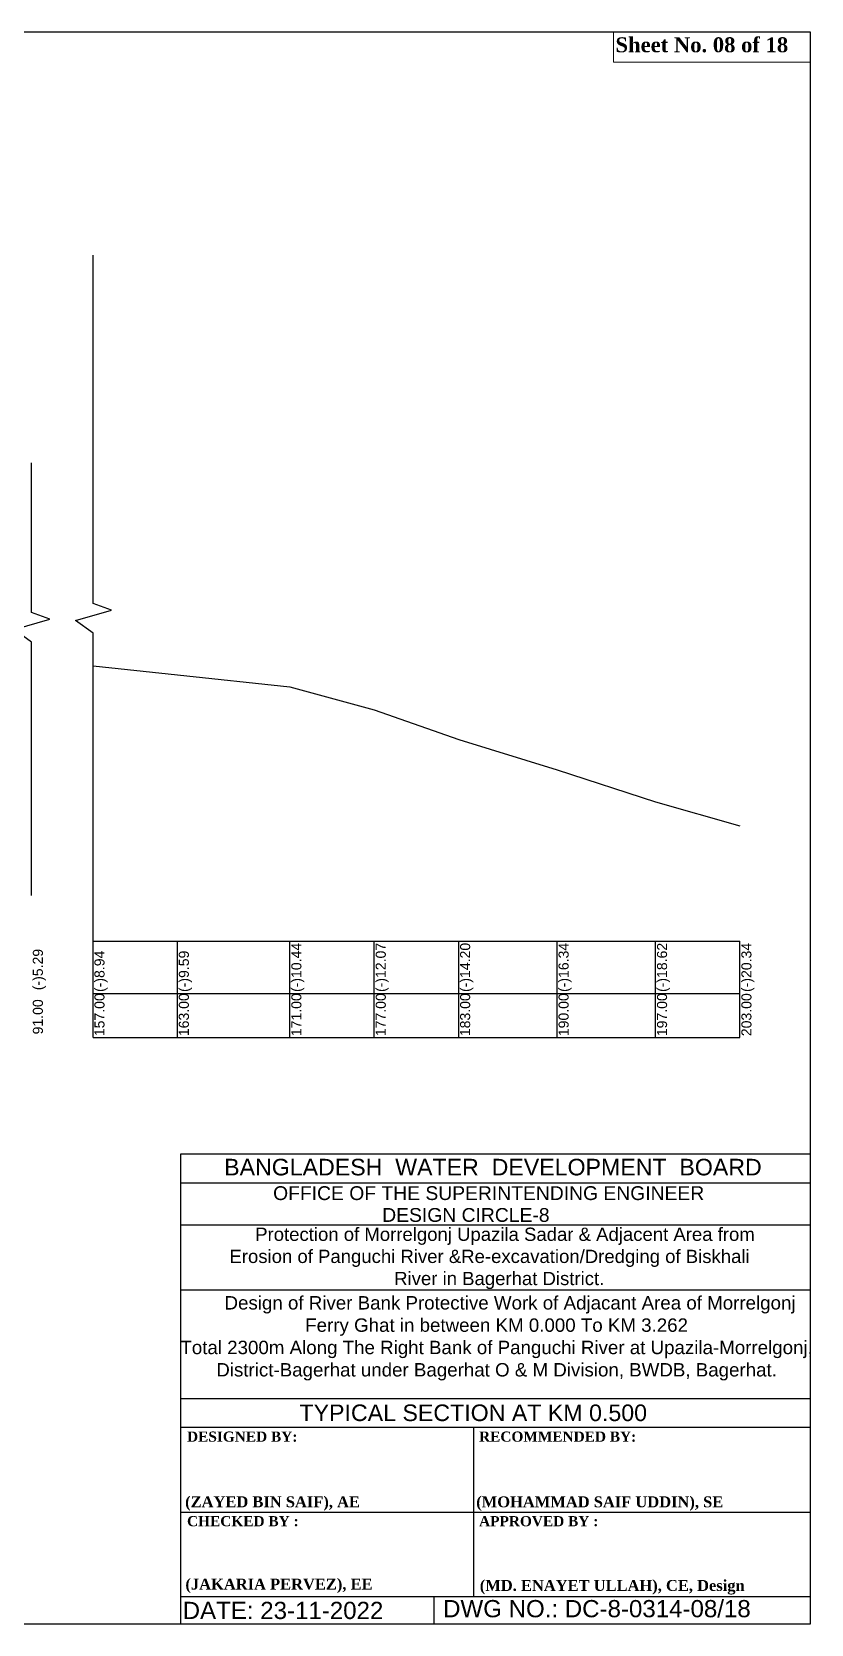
# Model space of a CAD drawing. Header units: inches. Extents: x 89000 to 1304432, y -10828 to 220529.
# Drawn here: x 1179433 to 1184974, y 145151 to 156478 of the extents above; entities that cross this region are included whole.
import ezdxf
from ezdxf.enums import TextEntityAlignment as Align

# ---------------------------------------------------------------- set-up
doc = ezdxf.new("R2010")
doc.units = ezdxf.units.IN
doc.header["$LTSCALE"] = 7
doc.header["$MEASUREMENT"] = 0
doc.layers.add('LINE', color=7, linetype='Continuous')
doc.styles.add('Kazi_T_H', font='timesbd.ttf')
doc.styles.get("Standard").update_dxf_attribs({"font": 'arial.ttf'})

msp = doc.modelspace()

# ---------------------------------------------------------------- linework, layer by layer
at = {"color": 0, "linetype": 'Continuous', "lineweight": -3, "ltscale": 0.5}
for p, q in [((1179868.3316, 152410.01964), (1179868.3316, 154889.10649)), ((1179868.3316, 149323.24219), (1179868.3316, 152200.3235))]:
    msp.add_line(p, q, dxfattribs=at)
at = {"color": 0, "lineweight": -2}
for p, q in [((1179868.3316, 149323.24219), (1179868.3316, 150008.24022)), ((1179868.3316, 150008.24022), (1184468.3316, 150008.24022)), ((1180468.3316, 149323.24219), (1180468.3316, 150008.24022)), ((1181268.3316, 149323.24219), (1181268.3316, 150008.24022)), ((1181868.3316, 149323.24219), (1181868.3316, 150008.24022)), ((1182468.3316, 149323.24219), (1182468.3316, 150008.24022)), ((1183168.3316, 149323.24219), (1183168.3316, 150008.24022)), ((1183868.3316, 149323.24219), (1183868.3316, 150008.24022)), ((1184468.3316, 149323.24219), (1184468.3316, 150008.24022)), ((1179868.3316, 149637.48256), (1184468.3316, 149637.48256)), ((1179868.3316, 149323.24219), (1184468.3316, 149323.24219))]:
    msp.add_line(p, q, dxfattribs=at)
at = {"color": 0, "linetype": 'Continuous', "lineweight": -3, "ltscale": 0.5}
for points in [[(1179430.3462, 150333.4981), (1179430.3462, 152136.3235), (1179306.65356, 152226.93667), (1179560.52819, 152299.41992), (1179430.3462, 152346.01964), (1179430.3462, 153412.62507)], [(1179868.3316, 150397.4981), (1179868.3316, 152200.3235), (1179744.63897, 152290.93667), (1179998.51359, 152363.41992), (1179868.3316, 152410.01964), (1179868.3316, 153476.62507)], [(1179868.3316, 151968.48256), (1180468.3316, 151903.48256), (1181268.3316, 151818.48256), (1181868.3316, 151655.48256), (1182468.3316, 151442.48256), (1183168.3316, 151228.48256), (1183868.3316, 151000.48256), (1184468.3316, 150828.48256)]]:
    msp.add_lwpolyline(points, dxfattribs=at)
at = {"layer": 'LINE', "color": 0, "linetype": 'ByBlock', "lineweight": -3, "ltscale": 0.5}
for p, q in [((1184966.66641, 148493.52346), (1180490.24549, 148493.52346)), ((1180490.24549, 148493.52346), (1180490.24549, 145150.5429)), ((1184966.66641, 148288.62297), (1180490.24549, 148288.62297)), ((1184966.66641, 147988.45204), (1180490.24549, 147988.45204)), ((1184966.66641, 147525.84381), (1180490.24549, 147525.84381)), ((1184966.66641, 146752.56663), (1180490.24549, 146752.56663)), ((1184966.66641, 146549.65624), (1180490.24549, 146549.65624)), ((1182577.02525, 145346.56016), (1182577.02525, 146549.65624)), ((1180490.24549, 145948.1082), (1184966.66641, 145948.1082)), ((1180490.24549, 145346.56016), (1184966.66641, 145346.56016)), ((1182294.39689, 145150.5429), (1182294.39689, 145346.56016))]:
    msp.add_line(p, q, dxfattribs=at)
msp.add_lwpolyline([(1168517.36364, 156477.65773), (1184966.66641, 156477.65773), (1184966.66641, 145150.5429), (1168517.36364, 145150.5429)], close=True, dxfattribs=at)
at = {"layer": 'LINE', "color": 7, "lineweight": 13, "ltscale": 0.5}
msp.add_lwpolyline([(1184966.66641, 156477.65773), (1183568.40852, 156477.65773), (1183568.40852, 156262.48862), (1184966.66641, 156262.48862)], close=True, dxfattribs=at)

# ---------------------------------------------------------------- texts
at = {"color": 0, "lineweight": -2, "char_height": 71.5, "width": 215, "attachment_point": 1, "rotation": 90}
for s, insert in [('(-)10.44', (1181278.3316, 149647.48256)), ('(-)12.07', (1181878.3316, 149647.48256)), ('(-)14.20', (1182478.3316, 149647.48256)), ('(-)16.34', (1183178.3316, 149647.48256)), ('(-)18.62', (1183878.3316, 149647.48256)), ('(-)20.34', (1184478.3316, 149647.48256)), ('(-)5.29', (1179440.3462, 149660.01964)), ('(-)8.94', (1179878.3316, 149647.48256)), ('(-)9.59', (1180478.3316, 149647.48256)), ('157.00', (1179878.3316, 149333.24219)), ('163.00', (1180478.3316, 149333.24219)), ('171.00', (1181278.3316, 149333.24219)), ('177.00', (1181878.3316, 149333.24219)), ('183.00', (1182478.3316, 149333.24219)), ('190.00', (1183178.3316, 149333.24219)), ('197.00', (1183878.3316, 149333.24219)), ('203.00', (1184478.3316, 149333.24219)), ('91.00', (1179440.3462, 149345.77927))]:
    msp.add_mtext(s, dxfattribs=dict(at, insert=insert))
at = {"layer": 'LINE', "color": 0, "linetype": 'ByBlock', "lineweight": -3, "ltscale": 0.5}
for s, height, p in [('BANGLADESH  WATER  DEVELOPMENT  BOARD', 117.8074425, (1182711.87845, 148342.92031)), ('OFFICE OF THE SUPERINTENDING ENGINEER', 98.2590041, (1182681.54849, 148167.55134)), ('DESIGN CIRCLE-8', 98.2590041, (1182519.464, 148012.34356))]:
    msp.add_text(s, height=height, dxfattribs=at).set_placement(p, align=Align.CENTER)
at = {"layer": 'LINE', "lineweight": 50, "ltscale": 0.5}
msp.add_text('TYPICAL SECTION AT KM 0.500', height=117.9108049, dxfattribs=at).set_placement((1182571.81476, 146595.1307), align=Align.CENTER)
at = {"layer": 'LINE', "color": 0, "linetype": 'ByBlock', "lineweight": -3, "ltscale": 0.5, "style": 'Kazi_T_H'}
for s, p in [('DESIGNED BY:', (1180536.77213, 146448.59617)), ('RECOMMENDED BY:', (1182613.11813, 146448.59617)), ('CHECKED BY :', (1180536.77213, 145847.04813)), ('APPROVED BY :', (1182613.11813, 145847.04813))]:
    msp.add_text(s, height=72.1857649, dxfattribs=at).set_placement(p)
at = {"layer": 'LINE', "lineweight": 50, "ltscale": 0.5, "style": 'Kazi_T_H'}
for s, p in [('(ZAYED BIN SAIF), AE', (1180523.46713, 145982.21219)), ('(MOHAMMAD SAIF UDDIN), SE ', (1182593.01843, 145981.78552)), ('(JAKARIA PERVEZ), EE', (1180525.28681, 145396.77461)), ('(MD. ENAYET ULLAH), CE, Design ', (1182618.27214, 145387.11653))]:
    msp.add_text(s, height=77.5262262, dxfattribs=at).set_placement(p)
at = {"layer": 'LINE', "color": 0, "linetype": 'ByBlock', "lineweight": -3, "ltscale": 0.5}
for s, p in [('DWG NO.: DC-8-0314-08/18', (1182357.56908, 145199.54722)), ('DATE: 23-11-2022', (1180505.82024, 145186.93748))]:
    msp.add_text(s, height=122.5107855, dxfattribs=at).set_placement(p)
at = {"layer": 'LINE', "color": 7, "lineweight": 13, "ltscale": 0.5, "insert": (1183583.15047, 156438.80266), "char_height": 106.427225, "width": 1472.6044997, "attachment_point": 1}
msp.add_mtext('{\\fTimes New Roman|b1|i0|c0|p18;Sheet No. 08 of 18}', dxfattribs=at)
at = {"layer": 'LINE', "color": 0, "linetype": 'ByBlock', "lineweight": -3, "ltscale": 0.5}
for s, insert, char_height, width, attachment_point in [('                  {\\C7;Protection of Morrelgonj Upazila Sadar & Adjacent Area from \\P             Erosion of Panguchi River &Re-excavation/Dredging of Biskhali\\P                                             River in Bagerhat District.}', (1180362.48371, 147971.22708), 94.3286439, 4851.667599, 1), ('    {\\H0.7741x;Design of River Bank Protective Work of Adjacant Area of Morrelgonj \\PFerry Ghat in between KM 0.000 To KM 3.262 \\PTotal 2300m Along The Right Bank of Panguchi River at Upazila-Morrelgonj, \\PDistrict-Bagerhat under Bagerhat O & M Division, BWDB, Bagerhat.}', (1182737.86926, 147484.13473), 123.0585133, 5592.4973743, 2)]:
    msp.add_mtext(s, dxfattribs=dict(at, insert=insert, char_height=char_height, width=width, attachment_point=attachment_point))

doc.saveas('drawing.dxf')
